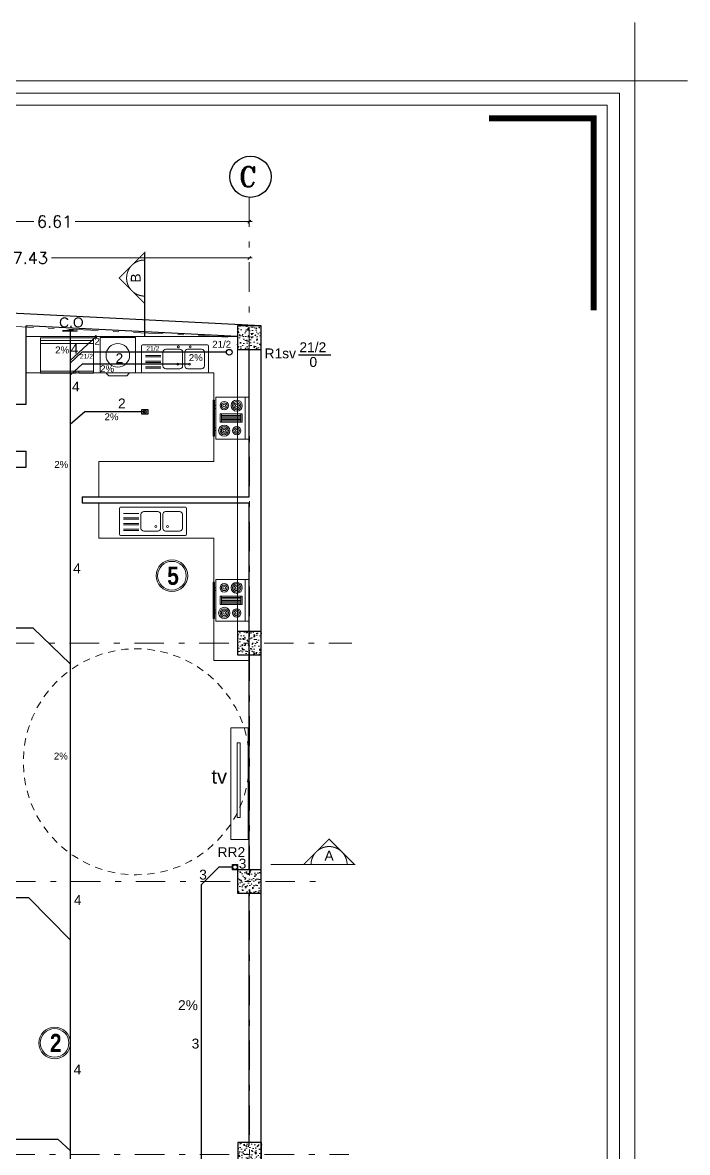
# Model space of a CAD drawing. Header units: inches. Extents: x 0 to 535, y -174 to 989.
# Drawn here: x 192.94 to 204.22, y 7.36 to 26.52 of the extents above; entities that cross this region are included whole.
import ezdxf
from ezdxf.enums import TextEntityAlignment as Align

# ---------------------------------------------------------------- set-up
doc = ezdxf.new("R2010")
doc.units = ezdxf.units.IN
doc.header["$MEASUREMENT"] = 0
for name, pattern in [('DASHDOT', [1, 0.5, -0.25, 0, -0.25]), ('DASHDOT2', [0.5, 0.25, -0.125, 0, -0.125]), ('HIDDEN2', [0.1875, 0.125, -0.0625])]:
    doc.linetypes.add(name, pattern=pattern)
for name, color, linetype, lineweight in [('1', 1, 'Continuous', 9), ('AB', 1, 'DASHDOT2', 30), ('ax', 8, 'Continuous', 5), ('beton sabok', 9, 'Continuous', 5), ('dimension', 21, 'Continuous', 9), ('door', 1, 'Continuous', 5), ('FAZELAB', 1, 'Continuous', 30), ('font', 253, 'Continuous', 9), ('FUR', 252, 'Continuous', 5), ('Furniture', 175, 'Continuous', 5), ('HEATING', 1, 'Continuous', 30), ('kadr02$0$AEOCLG', 4, 'Continuous', 9), ('Kitchen', 7, 'Continuous', 5), ('LAYER2', 253, 'Continuous', 5), ('wall', 51, 'Continuous', 25)]:
    doc.layers.add(name, color=color, linetype=linetype, lineweight=lineweight)
doc.layers.add('Section', color=3, linetype='Continuous')
doc.styles.add('amir text b', font='swisscbo.ttf')
doc.styles.add('arial', font='arial.ttf')
doc.styles.add('ROMANT', font='romant')
doc.styles.get("Standard").update_dxf_attribs({"font": 'arial.ttf'})
doc.dimstyles.new('STANDARD$0', dxfattribs={"dimtxt": 0.2, "dimasz": 0.05, "dimexe": 0.05, "dimexo": 0.05, "dimgap": 0.05, "dimtad": 0, "dimzin": 0, "dimdsep": 46, "dimtxsty": 'ROMANT', "dimblk": 'OBLIQUE', "dimcen": 0, "dimdle": 0.05, "dimclrd": 256, "dimclre": 256, "dimclrt": 256, "dimadec": 0, "dimazin": 0, "dimtfac": 1, "dimtix": 1, "dimtofl": 0, "dimtmove": 1, "dimatfit": 3, "dimldrblk": 'OBLIQUE', "dimfxl": 1, "dimtolj": 1, "dimtzin": 0, "dimlwd": -1, "dimlwe": -1, "dimarcsym": 1})

# ---------------------------------------------------------------- blocks, each defined once
blk = doc.blocks.new('ref12')
at = {"layer": 'Kitchen'}
for p, q in [((0, 0), (-0.9, 0)), ((-0.9, 0), (-0.9, -0.05)), ((0, -0.05), (0, 0)), ((-0.9, -0.05), (0, -0.05)), ((-0.9, -0.1), (-0.9, -0.05)), ((-0.9, -0.1), (-0.9, -0.6)), ((-0.9, -0.1), (0, -0.1)), ((0, -0.1), (0, -0.05)), ((0, -0.1), (0, -0.6)), ((-0.9, -0.57), (0, -0.57)), ((-0.3, -0.57), (-0.3, -0.6)), ((-0.25, -0.57), (-0.25, -0.6)), ((-0.9, -0.6), (-0.3, -0.6)), ((-0.25, -0.6), (0, -0.6))]:
    blk.add_line(p, q, dxfattribs=at)
blk = doc.blocks.new('co17')
at = {"layer": 'Kitchen'}
for p, q in [((-0.75, -0.075), (0, -0.075)), ((-0.45, -0.15), (-0.3, -0.15)), ((-0.425, -0.5), (-0.425, -0.15)), ((-0.4, -0.15), (-0.4, -0.5)), ((-0.375, -0.5), (-0.375, -0.15)), ((-0.35, -0.15), (-0.35, -0.5)), ((-0.325, -0.5), (-0.325, -0.15)), ((-0.6, -0.6), (-0.6, -0.625)), ((-0.55, -0.625), (-0.55, -0.6)), ((-0.3, -0.5), (-0.45, -0.5)), ((-0.2, -0.625), (-0.2, -0.6)), ((-0.15, -0.6), (-0.15, -0.625))]:
    blk.add_line(p, q, dxfattribs=at)
for points in [[(-0.75, -0.6), (-0.75, 0), (0, 0), (0, -0.6)], [(-0.45, -0.525), (-0.45, -0.125), (-0.3, -0.125), (-0.3, -0.525)], [(-0.7, -0.65), (-0.7, -0.625), (-0.05, -0.625), (-0.05, -0.65)]]:
    blk.add_lwpolyline(points, close=True, dxfattribs=at)
for centre, radius in [((-0.6, -0.225), 0.1), ((-0.6, -0.225), 0.075), ((-0.6, -0.225), 0.05), ((-0.6, -0.225), 0.025), ((-0.15, -0.225), 0.075), ((-0.15, -0.225), 0.05), ((-0.15, -0.225), 0.025), ((-0.6, -0.45), 0.075), ((-0.6, -0.45), 0.05), ((-0.15, -0.45), 0.1), ((-0.15, -0.45), 0.075), ((-0.15, -0.45), 0.05), ((-0.6, -0.45), 0.025), ((-0.15, -0.45), 0.025)]:
    blk.add_circle(centre, radius, dxfattribs=at)
blk = doc.blocks.new('1.4plan820504$0$KIT4')
at = {"layer": 'FUR'}
for p, q in [((0.039, 0.094), (0.039, 0.554)), ((1.219, 0.574), (0.059, 0.574)), ((0.114, 0.199), (0.114, 0.449)), ((0.414, 0.499), (0.164, 0.499)), ((0.464, 0.199), (0.464, 0.449)), ((0.504, 0.199), (0.504, 0.449)), ((0.804, 0.499), (0.554, 0.499)), ((0.854, 0.199), (0.854, 0.449)), ((1.164, 0.462), (0.894, 0.462)), ((1.239, 0.094), (1.239, 0.554)), ((1.164, 0.387), (0.894, 0.387)), ((1.164, 0.362), (0.894, 0.362)), ((1.164, 0.287), (0.894, 0.287)), ((1.164, 0.262), (0.894, 0.262)), ((1.219, 0.074), (0.059, 0.074)), ((0.414, 0.149), (0.164, 0.149)), ((0.804, 0.149), (0.554, 0.149)), ((1.164, 0.187), (0.894, 0.187)), ((1.164, 0.162), (0.894, 0.162))]:
    blk.add_line(p, q, dxfattribs=at)
for centre, radius, start, end in [((0.059, 0.554), 0.02, 90, 180), ((0.164, 0.449), 0.05, 90, 180), ((0.414, 0.449), 0.05, 0, 90), ((0.554, 0.449), 0.05, 90, 180), ((0.804, 0.449), 0.05, 0, 90), ((1.219, 0.554), 0.02, 0, 90), ((0.379, 0.234), 0.0175, 0, 180), ((0.379, 0.234), 0.0175, 180, 0), ((0.589, 0.234), 0.0175, 0, 180), ((0.589, 0.234), 0.0175, 180, 0), ((0.059, 0.094), 0.02, 180, 270), ((0.164, 0.199), 0.05, 180, 270), ((0.414, 0.199), 0.05, 270, 360), ((0.554, 0.199), 0.05, 180, 270), ((0.804, 0.199), 0.05, 270, 0), ((1.219, 0.094), 0.02, 270, 0)]:
    blk.add_arc(centre, radius, start, end, dxfattribs=at)
blk = doc.blocks.new('beton')
at = {"layer": 'beton sabok'}
h = blk.add_hatch(dxfattribs=at)
h.set_pattern_fill('AR-CONC', color=256, scale=0.022857, angle=45)
h.set_pattern_definition([(95, (46.01481, 18.04323), (0.126069028, 0.105784475), [0.017142857, -0.18857143]), (40, (46.01481, 18.04323), (-0.14399821, 0.099147006), [0.013714286, -0.150857143]), (145.451444, (46.02532, 18.05205), (-0.01792918, 0.20493148), [0.014569187, -0.160261054]), (91.1842, (45.98248, 18.07555), (0.1992442, 0.14574029), [0.02571429, -0.28285714]), (141.635635, (45.9991, 18.0877), (-0.00637716, 0.30850552), [0.02185379, -0.24039172]), (36.184164, (45.98248, 18.07555), (-0.00637716, 0.30850552), [0.02057143, -0.22628571]), (66, (46.00673, 18.08364), (0.161547788, 0.03140171), [0.017142857, -0.18857143]), (11, (46.00673, 18.08364), (-0.07787625, 0.156527642), [0.013714286, -0.150857143]), (116.451445, (46.02019, 18.08625), (0.083671537, 0.18792935), [0.014569186, -0.160261054]), (82.5, (46.01481, 18.04323), (-0.0518384424, 0.055769101), [0, -0.149028571, 0, -0.153142857, 0, -0.151428571]), (52.5, (46.01481, 18.04323), (-0.021228101, 0.106265017), [0, -0.087314286, 0, -0.1456, 0, -0.057714286]), (12.5, (45.97877, 18.00719), (0.0899241525, 0.082633317), [0, -0.057142857, 0, -0.178285714, 0, -0.236571429]), (2.5, (45.9626, 17.99103), (0.07807771, 0.110436527), [0, -0.074285714, 0, -0.1184, 0, -0.168])])
h.paths.add_polyline_path([(326.844, 567.847), (327.244, 567.847), (327.244, 568.247), (326.844, 568.247)])
at = {"layer": 'wall'}
blk.add_lwpolyline([(327.244, 568.247), (327.244, 567.847), (326.844, 567.847), (326.844, 568.247)], close=True, dxfattribs=at)
blk = doc.blocks.new('_Oblique')
at = {"color": 0, "linetype": 'ByBlock', "lineweight": -2}
blk.add_line((-0.5, -0.5), (0.5, 0.5), dxfattribs=at)
blk = doc.blocks.new('*D167')
at = {"layer": 'Defpoints', "color": 0, "transparency": 16777216}
for p in [(32.954, 38.09), (32.763, 32.316), (32.926, 32.316)]:
    blk.add_point(p, dxfattribs=at)
at = {"layer": 'dimension', "transparency": 16777216}
for p, q in [((32.763, 38.14), (32.763, 35.563)), ((32.904, 38.09), (32.713, 38.09)), ((32.763, 32.266), (32.763, 34.844)), ((32.876, 32.316), (32.713, 32.316))]:
    blk.add_line(p, q, dxfattribs=at)
at = {"layer": 'dimension', "transparency": 16777216, "xscale": 0.05, "yscale": 0.05, "zscale": 0.05}
for p, rotation in [((32.763, 38.09), 90), ((32.763, 32.316), 270)]:
    blk.add_blockref('_Oblique', p, dxfattribs=dict(at, rotation=rotation))
at = {"layer": 'dimension', "transparency": 16777216, "insert": (32.763, 35.203), "char_height": 0.2, "attachment_point": 5, "rotation": 90, "style": 'ROMANT'}
blk.add_mtext('\\A1;5.77', dxfattribs=at)
blk = doc.blocks.new('*D168')
at = {"layer": 'Defpoints', "color": 0, "transparency": 16777216}
for p in [(32.467, 32.316), (32.406, 28.274), (32.763, 28.274)]:
    blk.add_point(p, dxfattribs=at)
at = {"layer": 'dimension', "transparency": 16777216}
for p, q in [((32.517, 32.316), (32.813, 32.316)), ((32.763, 32.366), (32.763, 30.664)), ((32.763, 28.224), (32.763, 29.926)), ((32.456, 28.274), (32.813, 28.274))]:
    blk.add_line(p, q, dxfattribs=at)
at = {"layer": 'dimension', "transparency": 16777216, "xscale": 0.05, "yscale": 0.05, "zscale": 0.05}
for p, rotation in [((32.763, 32.316), 90), ((32.763, 28.274), 270)]:
    blk.add_blockref('_Oblique', p, dxfattribs=dict(at, rotation=rotation))
at = {"layer": 'dimension', "transparency": 16777216, "insert": (32.763, 30.295), "char_height": 0.2, "attachment_point": 5, "rotation": 90, "style": 'ROMANT'}
blk.add_mtext('\\A1;4.04', dxfattribs=at)
blk = doc.blocks.new('*D169')
at = {"layer": 'Defpoints', "color": 0, "transparency": 16777216}
for p in [(33.172, 28.274), (32.763, 23.647), (33.172, 23.647)]:
    blk.add_point(p, dxfattribs=at)
at = {"layer": 'dimension', "transparency": 16777216}
for p, q in [((33.122, 28.274), (32.713, 28.274)), ((32.763, 28.324), (32.763, 26.325)), ((32.763, 23.597), (32.763, 25.596)), ((33.122, 23.647), (32.713, 23.647))]:
    blk.add_line(p, q, dxfattribs=at)
at = {"layer": 'dimension', "transparency": 16777216, "xscale": 0.05, "yscale": 0.05, "zscale": 0.05}
for p, rotation in [((32.763, 28.274), 90), ((32.763, 23.647), 270)]:
    blk.add_blockref('_Oblique', p, dxfattribs=dict(at, rotation=rotation))
at = {"layer": 'dimension', "transparency": 16777216, "insert": (32.763, 25.961), "char_height": 0.2, "attachment_point": 5, "rotation": 90, "style": 'ROMANT'}
blk.add_mtext('\\A1;4.63', dxfattribs=at)
blk = doc.blocks.new('*D170')
at = {"layer": 'Defpoints', "color": 0, "transparency": 16777216}
for p in [(33.975, 39.392), (38.306, 39.468), (38.306, 39.468)]:
    blk.add_point(p, dxfattribs=at)
at = {"layer": 'dimension', "transparency": 16777216}
for p, q in [((33.975, 39.442), (33.975, 39.518)), ((33.925, 39.468), (35.777, 39.468)), ((38.356, 39.468), (36.505, 39.468))]:
    blk.add_line(p, q, dxfattribs=at)
at = {"layer": 'dimension', "transparency": 16777216, "xscale": 0.05, "yscale": 0.05, "zscale": 0.05, "rotation": 180}
blk.add_blockref('_Oblique', (33.975, 39.468), dxfattribs=at)
at = {"layer": 'dimension', "transparency": 16777216, "xscale": 0.05, "yscale": 0.05, "zscale": 0.05}
blk.add_blockref('_Oblique', (38.306, 39.468), dxfattribs=at)
at = {"layer": 'dimension', "transparency": 16777216, "insert": (36.141, 39.468), "char_height": 0.2, "attachment_point": 5, "style": 'ROMANT'}
blk.add_mtext('\\A1;4.33', dxfattribs=at)
blk = doc.blocks.new('*D171')
at = {"layer": 'Defpoints', "color": 0, "transparency": 16777216}
for p in [(44.912, 39.597), (44.912, 39.469), (38.306, 38.703)]:
    blk.add_point(p, dxfattribs=at)
at = {"layer": 'dimension', "transparency": 16777216}
for p, q in [((38.306, 38.753), (38.306, 39.519)), ((44.912, 39.547), (44.912, 39.419)), ((38.256, 39.469), (41.259, 39.469)), ((44.962, 39.469), (41.959, 39.469))]:
    blk.add_line(p, q, dxfattribs=at)
at = {"layer": 'dimension', "transparency": 16777216, "xscale": 0.05, "yscale": 0.05, "zscale": 0.05, "rotation": 180}
blk.add_blockref('_Oblique', (38.306, 39.469), dxfattribs=at)
at = {"layer": 'dimension', "transparency": 16777216, "xscale": 0.05, "yscale": 0.05, "zscale": 0.05}
blk.add_blockref('_Oblique', (44.912, 39.469), dxfattribs=at)
at = {"layer": 'dimension', "transparency": 16777216, "insert": (41.609, 39.469), "char_height": 0.2, "attachment_point": 5, "style": 'ROMANT'}
blk.add_mtext('\\A1;6.61', dxfattribs=at)
blk = doc.blocks.new('*D172')
at = {"layer": 'Defpoints', "color": 0, "transparency": 16777216}
for p in [(37.481, 38.853), (44.912, 38.853), (44.912, 38.853)]:
    blk.add_point(p, dxfattribs=at)
at = {"layer": 'dimension', "transparency": 16777216}
for p, q in [((37.431, 38.853), (40.837, 38.853)), ((44.962, 38.853), (41.556, 38.853))]:
    blk.add_line(p, q, dxfattribs=at)
at = {"layer": 'dimension', "transparency": 16777216, "xscale": 0.05, "yscale": 0.05, "zscale": 0.05, "rotation": 180}
blk.add_blockref('_Oblique', (37.481, 38.853), dxfattribs=at)
at = {"layer": 'dimension', "transparency": 16777216, "xscale": 0.05, "yscale": 0.05, "zscale": 0.05}
blk.add_blockref('_Oblique', (44.912, 38.853), dxfattribs=at)
at = {"layer": 'dimension', "transparency": 16777216, "insert": (41.196, 38.853), "char_height": 0.2, "attachment_point": 5, "style": 'ROMANT'}
blk.add_mtext('\\A1;7.43', dxfattribs=at)
blk = doc.blocks.new('fgh')
at = {"layer": 'ax', "color": 67, "linetype": 'DASHDOT', "true_color": 0x727430}
for p, q in [((33.955, 39.879), (34.66, 22.701)), ((37.48, 39.879), (37.486, 31.832)), ((38.306, 39.881), (38.311, 21.997)), ((44.912, 39.879), (44.916, 21.85)), ((31.964, 38.14), (44.712, 37.501)), ((31.964, 32.316), (46.654, 32.316)), ((31.987, 28.274), (46.207, 28.274)), ((31.972, 23.647), (46.6, 23.647))]:
    blk.add_line(p, q, dxfattribs=at)
at = {"layer": 'dimension', "lineweight": -3}
for centre in [(33.974, 40.229), (37.418, 40.227), (38.343, 40.229), (44.932, 40.229), (31.615, 38.161), (31.614, 32.272), (31.628, 28.308), (31.625, 23.715)]:
    blk.add_circle(centre, 0.35, dxfattribs=at)
at = {"xscale": -1}
for p in [(361.082, -530.002), (364.525, -530.173), (371.957, -530.545), (361.334, -535.73), (365.352, -535.731), (371.957, -535.729), (361.503, -539.773), (365.353, -539.773), (371.958, -539.771), (361.709, -544.399), (365.361, -544.4), (371.963, -544.4)]:
    blk.add_blockref('beton', p, dxfattribs=at)
at = {"layer": 'dimension'}
blk.add_text('/', height=0.139, dxfattribs=at).set_placement((37.508, 40.401))
at = {"layer": 'dimension', "lineweight": -3, "style": 'ROMANT'}
for s, p in [('A', (33.82, 40.099)), ('B', (37.247, 40.054)), ('B', (38.173, 40.056)), ('C', (44.735, 40.062)), ('1', (31.466, 38.025)), ('2', (31.466, 32.136)), ('3', (31.48, 28.172)), ('4', (31.476, 23.579))]:
    blk.add_text(s, height=0.334, dxfattribs=at).set_placement(p)
at = {"layer": 'dimension'}
for base, p1, p2, picture, middle in [((38.306, 39.468), (33.975, 39.392), (38.306, 39.468), '*D170', (36.141, 39.468)), ((44.912, 39.469), (38.306, 38.703), (44.912, 39.597), '*D171', (41.609, 39.469)), ((44.912, 38.853), (37.481, 38.853), (44.912, 38.853), '*D172', (41.196, 38.853))]:
    dim = blk.add_linear_dim(base=base, p1=p1, p2=p2, dimstyle='STANDARD$0', dxfattribs=at)
    dim.commit()
    dim.dimension.update_dxf_attribs({"geometry": picture, "text_midpoint": middle})
for base, p1, p2, picture, middle in [((32.763, 32.316), (32.954, 38.09), (32.926, 32.316), '*D167', (32.763, 35.203)), ((32.763, 28.274), (32.467, 32.316), (32.406, 28.274), '*D168', (32.763, 30.295)), ((32.763, 23.647), (33.172, 28.274), (33.172, 23.647), '*D169', (32.763, 25.961))]:
    dim = blk.add_linear_dim(base=base, p1=p1, p2=p2, angle=90, dimstyle='STANDARD$0', dxfattribs=at)
    dim.commit()
    dim.dimension.update_dxf_attribs({"geometry": picture, "text_midpoint": middle})

msp = doc.modelspace()

# ---------------------------------------------------------------- linework, layer by layer
at = {"layer": '1'}
for points in [[(190.363, -3.85), (203.071, -3.85), (203.071, 25.327), (182.627, 25.327), (182.627, -3.85), (190.363, -3.85)], [(202.865, -2.139), (202.865, 25.121), (182.832, 25.121), (182.832, -2.139)]]:
    msp.add_lwpolyline(points, dxfattribs=at)
at = {"layer": 'AB', "color": 7, "linetype": 'Continuous', "lineweight": 20}
msp.add_line((196.592, 20.981), (196.592, 16.197), dxfattribs=at)
at = {"layer": 'AB', "color": 1, "linetype": 'Continuous', "lineweight": 30}
msp.add_line((197.625, 20.891), (198.176, 20.891), dxfattribs=at)
msp.add_lwpolyline([(194.967, 19.961), (195.068, 19.961), (195.068, 19.88), (194.967, 19.88)], close=True, dxfattribs=at)
msp.add_circle((195.018, 19.921), 0.0217, dxfattribs=at)
at = {"layer": 'dimension', "const_width": 0.103}
msp.add_lwpolyline([(200.859, 24.9), (202.636, 24.9), (202.636, 21.644)], dxfattribs=at)
at = {"layer": 'door'}
for p, q in [((196.591, 21.201), (193.005, 21.201)), ((196.191, 20.581), (193.005, 20.581)), ((196.191, 19.081), (196.191, 20.581)), ((194.237, 19.081), (196.191, 19.081)), ((194.237, 18.481), (194.237, 19.081)), ((194.237, 18.381), (194.237, 17.781)), ((194.237, 17.781), (196.191, 17.781)), ((196.191, 15.707), (196.191, 17.781)), ((196.191, 15.707), (196.791, 15.707))]:
    msp.add_line(p, q, dxfattribs=at)
at = {"layer": 'FAZELAB', "color": 1, "linetype": 'Continuous', "lineweight": 30}
for p, q in [((193.751, 21.298), (193.623, 21.298)), ((193.623, 21.298), (193.878, 21.298)), ((193.695, 21.306), (193.808, 21.306)), ((193.751, 21.298), (193.751, 3.066)), ((193.95, 20.933), (193.751, 20.745)), ((196.403, 20.933), (193.95, 20.933)), ((193.956, 20.733), (193.751, 20.546)), ((195.578, 20.733), (193.956, 20.733)), ((195.778, 20.733), (195.578, 20.733)), ((194.003, 19.921), (193.751, 19.71)), ((195.018, 19.921), (194.003, 19.921)), ((186.558, 16.256), (193.116, 16.256)), ((193.116, 16.256), (193.751, 15.646)), ((186.716, 11.682), (193.043, 11.682)), ((193.043, 11.682), (193.751, 10.964)), ((189.988, 7.587), (193.541, 7.587)), ((193.541, 7.587), (193.751, 7.395))]:
    msp.add_line(p, q, dxfattribs=at)
msp.add_lwpolyline([(194.187, 21.196), (193.751, 20.791)], dxfattribs=at)
msp.add_lwpolyline([(196.505, 12.243), (196.593, 12.243), (196.593, 12.155), (196.505, 12.155)], close=True, dxfattribs=at)
for centre, radius in [((196.452, 20.933), 0.0488), ((196.549, 12.201), 0.04)]:
    msp.add_circle(centre, radius, dxfattribs=at)
at = {"layer": 'font'}
for centre, radius in [((195.478, 17.143), 0.268), ((195.478, 17.143), 0.243), ((193.488, 9.218), 0.268), ((193.488, 9.218), 0.243)]:
    msp.add_circle(centre, radius, dxfattribs=at)
at = {"layer": 'FUR', "color": 7}
for p, q in [((194.961, 20.6), (194.961, 21.037)), ((194.98, 21.056), (196.082, 21.056)), ((195.327, 20.7), (195.327, 20.937)), ((195.374, 20.985), (195.612, 20.985)), ((195.659, 20.7), (195.659, 20.937)), ((195.697, 20.7), (195.697, 20.937)), ((195.745, 20.985), (195.982, 20.985)), ((196.03, 20.7), (196.03, 20.937)), ((196.101, 20.6), (196.101, 21.037)), ((195.032, 20.878), (195.289, 20.878)), ((195.032, 20.854), (195.289, 20.854)), ((195.032, 20.783), (195.289, 20.783)), ((195.032, 20.759), (195.289, 20.759)), ((194.98, 20.581), (196.082, 20.581)), ((195.032, 20.688), (195.289, 20.688)), ((195.032, 20.664), (195.289, 20.664)), ((195.374, 20.652), (195.612, 20.652)), ((195.745, 20.652), (195.982, 20.652))]:
    msp.add_line(p, q, dxfattribs=at)
at = {"layer": 'FUR', "color": 1, "lineweight": 30}
for start, end in [(0, 180), (180, 359.2549)]:
    msp.add_arc((194.187, 21.196), 0.0166, start, end, dxfattribs=at)
at = {"layer": 'FUR', "color": 7}
for centre, radius, start, end in [((194.98, 21.037), 0.019, 90, 180), ((195.374, 20.937), 0.0475, 90, 180), ((195.587, 21.024), 0.0166, 0, 180), ((195.587, 21.024), 0.0166, 180, 0), ((195.612, 20.937), 0.0475, 0, 90), ((195.745, 20.937), 0.0475, 90, 180), ((195.787, 21.024), 0.0166, 0, 180), ((195.787, 21.024), 0.0166, 180, 0), ((195.982, 20.937), 0.0475, 0, 90), ((196.082, 21.037), 0.019, 0, 90), ((195.374, 20.7), 0.0475, 180, 270), ((195.578, 20.733), 0.0166, 0, 180), ((195.578, 20.733), 0.0166, 180, 0), ((195.612, 20.7), 0.0475, 270, 0), ((195.745, 20.7), 0.0475, 180, 270), ((195.778, 20.733), 0.0166, 0, 180), ((195.778, 20.733), 0.0166, 180, 0), ((195.982, 20.7), 0.0475, 270, 0), ((194.98, 20.6), 0.019, 180, 270), ((196.082, 20.6), 0.019, 270, 0)]:
    msp.add_arc(centre, radius, start, end, dxfattribs=at)
at = {"layer": 'Furniture', "color": 7}
for p, q in [((194.261, 21.181), (194.861, 21.181)), ((194.261, 20.581), (194.261, 21.181)), ((194.261, 20.581), (194.261, 21.181)), ((194.261, 21.181), (194.861, 21.181)), ((194.861, 21.181), (194.861, 20.581)), ((194.861, 21.181), (194.861, 20.581)), ((194.861, 20.581), (194.261, 20.581)), ((194.861, 20.581), (194.261, 20.581)), ((194.406, 20.531), (194.356, 20.581)), ((194.406, 20.531), (194.356, 20.581)), ((194.711, 20.531), (194.406, 20.531)), ((194.711, 20.531), (194.406, 20.531)), ((194.761, 20.581), (194.711, 20.531)), ((194.761, 20.581), (194.711, 20.531))]:
    msp.add_line(p, q, dxfattribs=at)
at = {"layer": 'Furniture'}
for points in [[(196.477, 12.666), (196.77, 12.666), (196.77, 14.563), (196.477, 14.563)], [(196.583, 13.044), (196.638, 13.044), (196.638, 14.309), (196.583, 14.309)]]:
    msp.add_lwpolyline(points, close=True, dxfattribs=at)
at = {"layer": 'Furniture', "color": 7}
msp.add_circle((194.561, 20.881), 0.2, dxfattribs=at)
msp.add_circle((194.561, 20.881), 0.2, dxfattribs=at)
at = {"layer": 'HEATING', "color": 1, "linetype": 'Continuous', "lineweight": 30}
for p, q in [((196.275, 12.201), (195.975, 11.897)), ((196.403, 12.201), (196.275, 12.201)), ((196.509, 12.201), (196.403, 12.201)), ((195.975, 11.897), (195.975, 5.888))]:
    msp.add_line(p, q, dxfattribs=at)
at = {"layer": 'kadr02$0$AEOCLG'}
msp.add_lwpolyline([(203.33, 26.524), (203.33, 25.536), (204.224, 25.536)], dxfattribs=at)
msp.add_lwpolyline([(203.33, 25.536), (182.33, 25.536), (182.33, -4.164), (203.33, -4.164)], close=True, dxfattribs=at)
at = {"layer": 'LAYER2', "linetype": 'HIDDEN2'}
msp.add_circle((194.875, 13.986), 1.918, dxfattribs=at)
at = {"layer": 'Section', "color": 251, "const_width": 0.0173}
for points in [[(195.016, 21.758), (195.016, 22.625), (194.582, 22.192)], [(197.711, 12.242), (198.578, 12.242), (198.145, 12.675)]]:
    msp.add_lwpolyline(points, close=True, dxfattribs=at)
for points in [[(195.016, 21.885, -1), (195.016, 22.498, -1)], [(197.838, 12.242, -1), (198.451, 12.242, -1)]]:
    msp.add_lwpolyline(points, format="xyb", dxfattribs=at)
for points in [[(195.016, 21.784), (195.016, 21.201)], [(197.737, 12.242), (197.154, 12.242)]]:
    msp.add_lwpolyline(points, dxfattribs=at)
at = {"layer": 'wall'}
for p, q in [((196.991, 21.381), (185.695, 21.947)), ((196.591, 21.201), (193.005, 21.38)), ((193.005, 20.053), (193.005, 21.38)), ((196.991, 3.467), (196.991, 21.381)), ((196.791, 18.481), (196.791, 20.981)), ((192.805, 20.053), (193.005, 20.053)), ((192.805, 19.253), (193.005, 19.253)), ((193.005, 18.981), (193.005, 19.253)), ((190.658, 18.981), (193.005, 18.981)), ((193.958, 18.481), (196.791, 18.481)), ((193.958, 18.481), (193.958, 18.381)), ((193.958, 18.381), (196.791, 18.381)), ((196.791, 15.696), (196.791, 18.381)), ((196.791, 12.155), (196.791, 15.796)), ((196.791, 12.172), (196.791, 15.796)), ((196.791, 7.477), (196.791, 11.755)), ((196.791, 7.477), (196.791, 11.222))]:
    msp.add_line(p, q, dxfattribs=at)
at = {"layer": 'wall', "linetype": 'Continuous'}
msp.add_line((196.791, 18.481), (196.791, 20.981), dxfattribs=at)

# ---------------------------------------------------------------- block references
at = {"layer": 'door', "color": 7}
msp.add_blockref('fgh', (151.879, -16.32), dxfattribs=at)
at = {"layer": 'Furniture'}
msp.add_blockref('ref12', (194.148, 21.18), dxfattribs=at)
at = {"layer": 'Furniture', "xscale": 0.9448818897635647, "yscale": 0.9448818897635647, "zscale": 0.9448818897635647, "rotation": 270}
for p in [(196.791, 19.461), (196.791, 16.37)]:
    msp.add_blockref('co17', p, dxfattribs=at)
at = {"layer": 'Furniture', "extrusion": (0, 0, -1), "xscale": 0.9499999999998181, "yscale": 0.9499999999998181, "zscale": -0.9499999999998181}
msp.add_blockref('1.4plan820504$0$KIT4', (-195.765, 17.757), dxfattribs=at)

# ---------------------------------------------------------------- texts
at = {"layer": 'font', "color": 1}
for s, height, p in [('C.O', 0.1676, (193.564, 21.355)), ('2', 0.117, (194.164, 21.059)), ('21/2', 0.1173, (196.163, 21.009)), ('21/2', 0.1676, (197.641, 20.934)), ('2%%%', 0.1173, (193.498, 20.913)), ('4', 0.168, (193.76, 20.906)), ('21/2', 0.0821, (193.917, 20.823)), ('2', 0.168, (194.522, 20.747)), ('21/2', 0.0821, (195.043, 20.957)), ('2%%%', 0.1173, (195.765, 20.783)), ('R1sv', 0.1676, (197.05, 20.829)), ('2%%%', 0.1173, (194.261, 20.595)), ('0', 0.168, (197.811, 20.684)), ('4', 0.168, (193.783, 20.267)), ('2', 0.168, (194.563, 19.98)), ('2%%%', 0.1173, (194.336, 19.78)), ('2%%%', 0.1173, (193.483, 18.971)), ('4', 0.168, (193.802, 17.183)), ('2%%%', 0.1173, (193.475, 14.025)), ('RR2', 0.1676, (196.253, 12.37)), ('3', 0.168, (196.611, 12.176)), ('3', 0.168, (195.941, 11.988)), ('4', 0.168, (193.815, 11.559)), ('2%%%', 0.1676, (195.582, 9.774)), ('3', 0.168, (195.813, 9.123)), ('4', 0.168, (193.811, 8.683))]:
    msp.add_text(s, height=height, dxfattribs=at).set_placement(p)
at = {"layer": 'font', "char_height": 0.309, "attachment_point": 1, "style": 'amir text b'}
for s, insert in [('5', (195.399, 17.296)), ('2', (193.409, 9.371))]:
    msp.add_mtext_dynamic_manual_height_columns(s, width=0.24694, gutter_width=1.031, heights=[0], dxfattribs=dict(at, insert=insert))
at = {"layer": 'Furniture'}
msp.add_text('tv', height=0.2425, rotation=360, dxfattribs=at).set_placement((196.15, 13.615))
at = {"layer": 'Section', "style": 'arial', "flags": 4}
msp.add_attdef('B', text='A', height=0.167, rotation=90, dxfattribs=at).set_placement((194.864, 22.192), align=Align.MIDDLE)
msp.add_attdef('A', text='A', height=0.167, dxfattribs=at).set_placement((198.145, 12.394), align=Align.MIDDLE)

doc.saveas('drawing.dxf')
